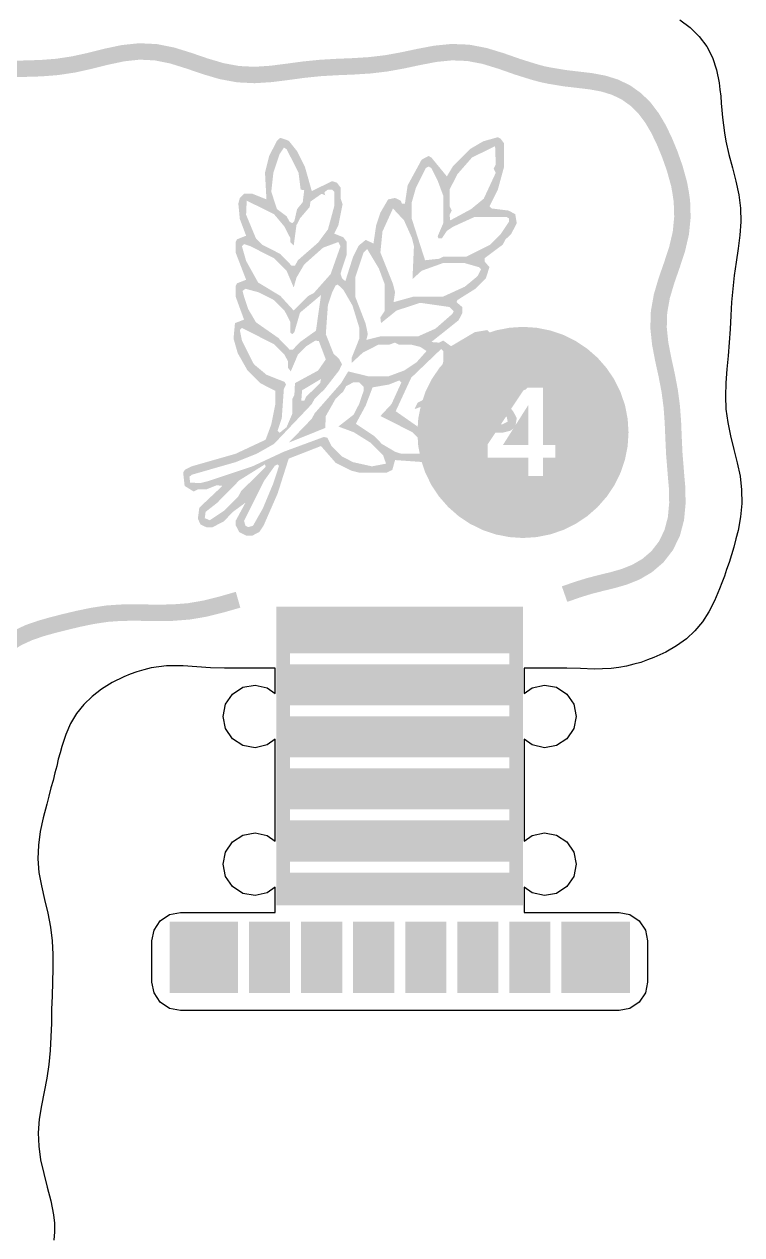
# Model space of a CAD drawing. Header units: millimetres. Extents: x 6 to 126, y 130 to 351.
# Drawn here: x 78.15 to 102.61, y 174.71 to 215.99 of the extents above; entities that cross this region are included whole.
import ezdxf

# ---------------------------------------------------------------- set-up
doc = ezdxf.new("R2010")
doc.units = ezdxf.units.MM
doc.layers.add('CUT', color=1, linetype='Continuous')
doc.layers.add('RASTER', color=7, linetype='Continuous')

msp = doc.modelspace()

# ---------------------------------------------------------------- hatches: boundary and pattern name
at = {"layer": 'RASTER'}
msp.add_hatch(color=7, dxfattribs=at).paths.add_polyline_path([(85.364, 196.637), (84.808, 196.477), (84.262, 196.34), (83.725, 196.248), (83.187, 196.207), (82.639, 196.202), (82.08, 196.209), (81.514, 196.208), (81.223, 196.191), (80.935, 196.17), (80.408, 196.089), (79.927, 195.988), (79.483, 195.883), (79.058, 195.775), (78.637, 195.656), (78.209, 195.508), (77.777, 195.308), (77.356, 195.037), (76.971, 194.683), (76.653, 194.243), (76.43, 193.728), (76.324, 193.16), (76.335, 192.566), (76.441, 191.976), (76.523, 191.669), (76.598, 191.387), (76.728, 190.863), (76.804, 190.351), (76.829, 189.836), (76.816, 189.312), (76.788, 188.775), (76.766, 188.23), (76.76, 187.685), (76.765, 187.145), (76.762, 186.616), (76.729, 186.097), (76.653, 185.581), (76.532, 185.06), (76.382, 184.525), (76.236, 183.973), (76.133, 183.405), (76.108, 182.825), (76.174, 182.246), (76.313, 181.68), (76.49, 181.132), (76.661, 180.602), (76.792, 180.086), (76.864, 179.578), (76.879, 179.067), (76.849, 178.545), (76.8, 178.01), (76.754, 177.469), (76.727, 177.181), (76.706, 176.899), (76.64, 176.378), (76.54, 175.905), (76.394, 175.484), (76.198, 175.117), (75.957, 174.808), (75.678, 174.554), (75.373, 174.351), (75.048, 174.186), (74.707, 174.042), (74.348, 173.896), (73.968, 173.731), (73.562, 173.535), (73.121, 173.313), (72.629, 173.084), (72.367, 172.985), (72.104, 172.893), (71.589, 172.767), (71.085, 172.705), (70.577, 172.707), (70.057, 172.757), (69.522, 172.829), (68.978, 172.899), (68.429, 172.947), (67.884, 172.976), (67.348, 172.998), (66.821, 173.034), (66.298, 173.1), (65.772, 173.196), (65.234, 173.311), (64.681, 173.416), (64.113, 173.476), (63.535, 173.46), (62.974, 173.363), (62.678, 173.292), (62.401, 173.211), (61.874, 173.085), (61.379, 173.021), (60.919, 173.039), (60.5, 173.145), (60.126, 173.332), (59.803, 173.587), (59.532, 173.897), (59.313, 174.246), (59.137, 174.626), (58.995, 175.029), (58.879, 175.455), (58.785, 175.904), (58.72, 176.378), (58.698, 176.887), (58.713, 177.146), (58.735, 177.412), (58.818, 177.962), (58.916, 178.523), (58.998, 179.101), (59.026, 179.693), (58.974, 180.292), (58.84, 180.883), (58.653, 181.459), (58.46, 182.014), (58.305, 182.551), (58.22, 183.074), (58.216, 183.594), (58.283, 184.125), (58.395, 184.674), (58.517, 185.238), (58.617, 185.813), (58.679, 186.39), (58.711, 186.96), (58.733, 187.519), (58.767, 188.071), (58.824, 188.622), (58.897, 189.181), (58.962, 189.753), (58.987, 190.34), (58.941, 190.935), (58.818, 191.527), (58.64, 192.104), (58.448, 192.662), (58.29, 193.201), (58.2, 193.724), (58.193, 194.242), (58.263, 194.769), (58.389, 195.313), (58.532, 195.875), (58.655, 196.451), (58.736, 197.032), (58.774, 197.608), (58.787, 198.175), (58.8, 198.731), (58.829, 199.283), (58.875, 199.839), (58.922, 200.407), (58.94, 200.988), (58.901, 201.579), (58.791, 202.168), (58.625, 202.747), (58.44, 203.308), (58.282, 203.849), (58.189, 204.373), (58.178, 204.89), (58.25, 205.413), (58.385, 205.954), (58.545, 206.514), (58.69, 207.09), (58.789, 207.673), (58.834, 208.256), (58.84, 208.829), (58.832, 209.391), (58.833, 209.941), (58.849, 210.207), (58.868, 210.463), (58.943, 210.96), (59.04, 211.418), (59.143, 211.851), (59.247, 212.264), (59.36, 212.663), (59.493, 213.049), (59.664, 213.421), (59.887, 213.769), (60.171, 214.077), (60.515, 214.328), (60.916, 214.501), (61.366, 214.585), (61.858, 214.575), (62.39, 214.478), (62.668, 214.403), (62.957, 214.326), (63.532, 214.185), (64.12, 214.101), (64.705, 214.078), (65.278, 214.096), (65.839, 214.125), (66.392, 214.144), (66.947, 214.146), (67.51, 214.141), (68.085, 214.154), (68.668, 214.208), (69.25, 214.316), (69.823, 214.465), (70.379, 214.621), (70.917, 214.744), (71.438, 214.8), (71.955, 214.772), (72.482, 214.662), (73.027, 214.494), (73.592, 214.309), (74.173, 214.15), (74.764, 214.053), (75.354, 214.027), (75.934, 214.056), (76.499, 214.108), (77.054, 214.155), (77.606, 214.184), (78.163, 214.197), (78.731, 214.214), (79.308, 214.259), (79.888, 214.347), (80.462, 214.474), (81.021, 214.614), (81.562, 214.729), (82.087, 214.785), (82.604, 214.76), (83.13, 214.654), (83.672, 214.485), (84.235, 214.292), (84.815, 214.121), (85.408, 214.012), (86.003, 213.982), (86.588, 214.019), (87.158, 214.091), (87.715, 214.166), (88.265, 214.222), (88.817, 214.254), (89.378, 214.277), (89.949, 214.313), (90.526, 214.381), (91.099, 214.484), (91.661, 214.604), (92.206, 214.708), (92.734, 214.761), (93.254, 214.74), (93.779, 214.64), (94.32, 214.473), (94.879, 214.277), (95.445, 214.1), (95.735, 214.021), (96.015, 213.962), (96.527, 213.877), (97, 213.822), (97.435, 213.77), (97.834, 213.696), (98.198, 213.582), (98.527, 213.421), (98.822, 213.21), (99.084, 212.951), (99.316, 212.644), (99.523, 212.293), (99.714, 211.899), (99.893, 211.465), (100.061, 210.989), (100.204, 210.472), (100.252, 210.199), (100.291, 209.934), (100.308, 209.42), (100.258, 208.919), (100.139, 208.41), (99.968, 207.885), (99.779, 207.343), (99.614, 206.783), (99.512, 206.21), (99.494, 205.632), (99.553, 205.063), (99.659, 204.509), (99.777, 203.971), (99.878, 203.444), (99.946, 202.922), (99.984, 202.396), (100.006, 201.861), (100.032, 201.317), (100.076, 200.772), (100.099, 200.484), (100.125, 200.2), (100.137, 199.67), (100.091, 199.181), (99.975, 198.74), (99.786, 198.353), (99.533, 198.026), (99.228, 197.764), (98.887, 197.565), (98.524, 197.419), (98.148, 197.31), (97.759, 197.215), (97.354, 197.111), (96.929, 196.981), (96.478, 196.823), (96.664, 196.294), (97.105, 196.449), (97.506, 196.572), (97.895, 196.671), (98.293, 196.768), (98.708, 196.889), (99.135, 197.062), (99.554, 197.309), (99.94, 197.641), (100.263, 198.058), (100.501, 198.545), (100.643, 199.084), (100.697, 199.65), (100.685, 200.226), (100.657, 200.531), (100.635, 200.817), (100.591, 201.353), (100.566, 201.885), (100.544, 202.427), (100.504, 202.978), (100.431, 203.533), (100.326, 204.083), (100.208, 204.622), (100.107, 205.145), (100.054, 205.652), (100.069, 206.151), (100.159, 206.654), (100.312, 207.171), (100.499, 207.706), (100.679, 208.259), (100.811, 208.827), (100.868, 209.402), (100.85, 209.974), (100.805, 210.288), (100.748, 210.604), (100.595, 211.157), (100.417, 211.664), (100.225, 212.128), (100.017, 212.557), (99.782, 212.956), (99.506, 213.319), (99.184, 213.639), (98.814, 213.902), (98.405, 214.103), (97.969, 214.239), (97.52, 214.324), (97.066, 214.378), (96.606, 214.432), (96.115, 214.514), (95.866, 214.565), (95.606, 214.637), (95.056, 214.809), (94.495, 215.006), (93.914, 215.183), (93.319, 215.297), (92.718, 215.321), (92.126, 215.262), (91.55, 215.153), (90.991, 215.034), (90.443, 214.935), (89.899, 214.871), (89.349, 214.837), (88.789, 214.814), (88.221, 214.78), (87.65, 214.723), (87.086, 214.647), (86.535, 214.577), (85.999, 214.542), (85.473, 214.568), (84.946, 214.666), (84.405, 214.826), (83.847, 215.018), (83.269, 215.197), (82.673, 215.316), (82.07, 215.345), (81.474, 215.283), (80.895, 215.16), (80.333, 215.019), (79.785, 214.898), (79.245, 214.816), (78.701, 214.774), (78.148, 214.757), (77.585, 214.744), (77.016, 214.714), (76.45, 214.666), (75.894, 214.615), (75.353, 214.588), (74.822, 214.611), (74.293, 214.698), (73.753, 214.845), (73.197, 215.028), (72.621, 215.205), (72.027, 215.327), (71.424, 215.36), (70.824, 215.297), (70.241, 215.164), (69.677, 215.006), (69.128, 214.863), (68.59, 214.763), (68.052, 214.713), (67.506, 214.701), (66.948, 214.706), (66.382, 214.704), (65.815, 214.685), (65.255, 214.656), (64.707, 214.639), (64.171, 214.66), (63.639, 214.736), (63.094, 214.87), (62.813, 214.944), (62.505, 215.027), (61.915, 215.132), (61.321, 215.144), (60.753, 215.038), (60.238, 214.815), (59.799, 214.496), (59.444, 214.112), (59.173, 213.691), (58.973, 213.259), (58.825, 212.831), (58.706, 212.409), (58.598, 211.985), (58.493, 211.541), (58.392, 211.059), (58.312, 210.533), (58.29, 210.244), (58.273, 209.953), (58.272, 209.387), (58.28, 208.828), (58.274, 208.28), (58.233, 207.742), (58.142, 207.205), (58.004, 206.66), (57.843, 206.099), (57.7, 205.519), (57.619, 204.922), (57.631, 204.318), (57.737, 203.721), (57.905, 203.142), (58.089, 202.582), (58.245, 202.039), (58.345, 201.508), (58.38, 200.978), (58.363, 200.439), (58.317, 199.885), (58.27, 199.321), (58.24, 198.752), (58.227, 198.187), (58.214, 197.633), (58.178, 197.089), (58.103, 196.549), (57.986, 196.003), (57.844, 195.445), (57.712, 194.869), (57.633, 194.275), (57.642, 193.672), (57.744, 193.074), (57.914, 192.492), (58.107, 191.93), (58.275, 191.386), (58.386, 190.856), (58.426, 190.331), (58.404, 189.797), (58.341, 189.249), (58.267, 188.687), (58.208, 188.117), (58.173, 187.548), (58.151, 186.986), (58.12, 186.436), (58.062, 185.891), (57.967, 185.345), (57.847, 184.789), (57.73, 184.217), (57.656, 183.627), (57.661, 183.027), (57.758, 182.428), (57.926, 181.844), (58.122, 181.28), (58.3, 180.734), (58.42, 180.205), (58.466, 179.682), (58.44, 179.154), (58.363, 178.611), (58.265, 178.052), (58.179, 177.483), (58.154, 177.185), (58.137, 176.882), (58.162, 176.329), (58.233, 175.809), (58.334, 175.324), (58.46, 174.862), (58.618, 174.415), (58.821, 173.979), (59.083, 173.562), (59.417, 173.18), (59.826, 172.858), (60.306, 172.619), (60.84, 172.485), (61.404, 172.461), (61.976, 172.534), (62.54, 172.669), (62.822, 172.75), (63.083, 172.814), (63.591, 172.903), (64.091, 172.916), (64.599, 172.862), (65.123, 172.762), (65.662, 172.647), (66.213, 172.546), (66.767, 172.477), (67.317, 172.439), (67.858, 172.416), (68.389, 172.388), (68.917, 172.341), (69.449, 172.274), (69.992, 172.2), (70.549, 172.147), (71.118, 172.146), (71.69, 172.216), (72.255, 172.353), (72.559, 172.458), (72.853, 172.57), (73.364, 172.808), (73.81, 173.032), (74.202, 173.221), (74.565, 173.38), (74.921, 173.524), (75.285, 173.678), (75.657, 173.868), (76.024, 174.114), (76.368, 174.428), (76.668, 174.813), (76.907, 175.26), (77.08, 175.755), (77.193, 176.285), (77.263, 176.838), (77.286, 177.135), (77.312, 177.42), (77.358, 177.96), (77.408, 178.503), (77.439, 179.059), (77.423, 179.626), (77.341, 180.195), (77.199, 180.757), (77.023, 181.304), (76.852, 181.834), (76.725, 182.346), (76.669, 182.845), (76.69, 183.342), (76.783, 183.851), (76.923, 184.378), (77.075, 184.921), (77.203, 185.477), (77.286, 186.038), (77.322, 186.597), (77.326, 187.146), (77.321, 187.684), (77.326, 188.216), (77.348, 188.749), (77.376, 189.29), (77.389, 189.843), (77.362, 190.406), (77.278, 190.972), (77.141, 191.525), (77.065, 191.814), (76.989, 192.091), (76.893, 192.623), (76.883, 193.115), (76.966, 193.565), (77.14, 193.966), (77.39, 194.31), (77.699, 194.594), (78.047, 194.817), (78.418, 194.988), (78.805, 195.122), (79.203, 195.234), (79.616, 195.338), (80.049, 195.442), (80.507, 195.538), (81.004, 195.613), (81.26, 195.632), (81.526, 195.648), (82.077, 195.649), (82.638, 195.641), (83.211, 195.647), (83.794, 195.692), (84.378, 195.791), (84.953, 195.936), (85.518, 196.098)])
h = msp.add_hatch(color=7, dxfattribs=at)
h.paths.add_polyline_path([(86.881, 212.121), (87.167, 212.021), (87.453, 211.663), (87.717, 211.141), (87.953, 210.305), (88.647, 210.641), (88.811, 210.591), (88.933, 210.426), (88.933, 210.069), (89.004, 209.854), (88.861, 209.139), (88.718, 208.853), (89.026, 208.731), (89.147, 208.567), (89.147, 208.138), (88.933, 207.494), (88.983, 207.33), (89.097, 207.23), (89.362, 208.066), (89.555, 208.445), (89.791, 208.638), (90.056, 208.517), (90.149, 209.139), (90.292, 209.568), (90.556, 210.019), (90.792, 210.069), (90.985, 209.976), (91.028, 209.876), (91.128, 209.876), (91.221, 210.498), (91.7, 211.377), (91.936, 211.499), (92.029, 211.449), (92.558, 210.805), (92.773, 211.163), (93.345, 211.735), (93.795, 211.999), (94.296, 212.142), (94.389, 212.092), (94.511, 211.928), (94.511, 211.141), (94.296, 210.355), (94.01, 209.783), (94.082, 209.711), (94.654, 209.64), (94.89, 209.518), (94.94, 209.21), (94.747, 208.831), (94.561, 208.66), (94.46, 208.474), (93.846, 208.016), (93.846, 207.902), (94.01, 207.709), (93.888, 207.33), (93.531, 206.972), (92.916, 206.586), (92.887, 206.515), (93.08, 206.35), (93.08, 206.136), (92.959, 205.9), (92.029, 205.156), (92.294, 205.135), (92.437, 205.206), (92.701, 205.013), (93.509, 205.492), (93.938, 205.564), (94.153, 205.349), (94.103, 204.798), (95.512, 204.848), (95.891, 204.655), (95.941, 204.348), (95.819, 204.112), (95.247, 203.54), (94.439, 203.204), (94.818, 202.796), (94.94, 202.56), (94.89, 202.253), (94.725, 202.131), (94.439, 202.06), (93.509, 202.06), (93.438, 201.988), (93.388, 201.681), (93.223, 201.559), (92.294, 201.559), (92.151, 201.631), (92.101, 201.609), (92.151, 201.488), (92.101, 201.18), (91.793, 201.059), (90.792, 201.13), (90.699, 200.794), (90.506, 200.701), (89.576, 200.701), (89.29, 200.773), (88.768, 201.037), (88.268, 201.609), (87.167, 201.18), (86.788, 199.986), (86.309, 198.892), (86.166, 198.677), (85.93, 198.556), (85.715, 198.556), (85.479, 198.677), (85.357, 198.913), (85.357, 199.056), (85.694, 199.678), (85.265, 199.364), (84.95, 199.035), (84.571, 198.842), (84.356, 198.842), (84.163, 198.935), (84.07, 199.128), (84.12, 199.507), (84.907, 200.25), (84.714, 200.272), (84.356, 200.129), (84.07, 200.129), (83.927, 200.057), (83.62, 200.25), (83.57, 200.701), (83.62, 200.794), (83.856, 200.916), (85.357, 201.345), (86.38, 201.824), (86.573, 202.346), (86.716, 203.061), (86.716, 203.49), (86.194, 203.754), (85.765, 204.183), (85.429, 204.777), (85.286, 205.278), (85.336, 205.8), (85.644, 205.921), (85.357, 206.708), (85.357, 207.065), (85.408, 207.158), (85.715, 207.28), (85.357, 208.209), (85.357, 208.567), (85.408, 208.66), (85.715, 208.781), (85.501, 209.353), (85.45, 209.876), (85.501, 210.069), (85.644, 210.212), (85.93, 210.212), (86.409, 210.019), (86.359, 210.927), (86.502, 211.499), (86.766, 212.021)])
h.paths.add_polyline_path([(94.203, 211.835), (93.416, 211.449), (92.916, 210.877), (92.651, 210.355), (92.651, 209.783), (92.723, 209.64), (92.651, 209.497), (92.673, 209.303), (93.388, 209.69), (93.817, 210.047), (94.225, 210.927), (94.153, 211.07), (94.225, 211.213)], flags=0)
h.paths.add_polyline_path([(87.002, 211.785), (86.859, 211.57), (86.645, 210.927), (86.573, 210.283), (86.766, 209.69), (87.095, 209.446), (87.195, 209.261), (87.288, 209.21), (87.36, 209.282), (87.453, 209.69), (87.646, 209.926), (87.696, 210.333), (87.574, 210.355), (87.503, 210.927), (87.095, 211.735)], flags=0)
h.paths.add_polyline_path([(91.936, 211.141), (91.843, 211.091), (91.507, 210.426), (91.364, 209.926), (91.364, 209.353), (91.815, 207.945), (92.294, 207.995), (92.437, 208.066), (93.223, 208.066), (94.031, 208.474), (94.389, 208.831), (94.675, 209.261), (94.675, 209.375), (94.582, 209.425), (93.509, 209.425), (92.773, 209.089), (92.558, 208.946), (92.387, 208.688), (92.272, 208.688), (92.244, 208.76), (92.437, 209.21), (92.437, 210.14), (92.244, 210.662), (92.029, 211.091)], flags=0)
h.paths.add_polyline_path([(88.504, 210.355), (88.382, 210.262), (88.411, 210.162), (88.289, 210.212), (87.91, 209.947), (87.882, 209.761), (87.553, 209.375), (87.431, 209.139), (87.338, 208.445), (87.217, 208.567), (87.217, 208.71), (87.024, 209.089), (86.666, 209.518), (85.736, 209.976), (85.715, 209.497), (86.051, 208.688), (86.266, 208.474), (86.881, 208.159), (87.267, 207.759), (87.381, 207.759), (87.481, 207.945), (88.168, 208.545), (88.504, 208.996), (88.718, 209.783), (88.718, 210.283), (88.647, 210.355)], flags=0)
h.paths.add_polyline_path([(90.721, 209.711), (90.363, 208.924), (90.292, 208.209), (90.721, 207.137), (90.792, 206.851), (90.742, 206.515), (91.436, 206.708), (92.437, 206.708), (93.173, 207.044), (93.602, 207.401), (93.724, 207.637), (93.652, 207.709), (93.152, 207.852), (92.437, 207.852), (91.7, 207.587), (91.386, 207.301), (91.436, 208.424), (91.364, 208.71), (91.1, 209.303)], flags=0)
h.paths.add_polyline_path([(88.861, 208.567), (88.339, 208.374), (87.696, 207.802), (87.431, 207.351), (87.338, 207.015), (87.095, 207.587), (86.666, 208.016), (85.858, 208.424), (85.644, 208.495), (85.572, 208.424), (85.715, 207.923), (86.123, 207.187), (86.881, 206.729), (87.338, 206.229), (87.839, 206.729), (88.025, 206.829), (88.597, 207.473), (88.933, 208.424)], flags=0)
h.paths.add_polyline_path([(89.841, 208.331), (89.72, 208.209), (89.433, 207.351), (89.433, 206.708), (89.791, 205.778), (89.863, 205.421), (89.812, 205.227), (90.292, 205.349), (91.579, 205.349), (92.172, 205.614), (92.744, 206.114), (92.794, 206.207), (92.651, 206.35), (91.65, 206.493), (90.842, 206.229), (90.313, 205.8), (90.292, 205.993), (90.435, 206.207), (90.435, 207.137), (90.242, 207.659)], flags=0)
h.paths.add_polyline_path([(88.84, 207.115), (88.768, 207.087), (88.647, 206.851), (88.504, 206.422), (88.432, 205.421), (88.697, 204.756), (88.883, 204.584), (88.983, 204.398), (88.883, 204.183), (88.382, 203.54), (88.053, 203.225), (87.953, 203.039), (86.666, 201.681), (86.073, 201.345), (85.357, 201.059), (83.856, 200.629), (83.784, 200.558), (83.806, 200.365), (84.142, 200.343), (84.428, 200.415), (85.93, 200.916), (87.002, 201.416), (88.361, 201.917), (88.482, 201.895), (88.625, 201.609), (88.983, 201.252), (89.362, 201.059), (90.006, 200.916), (90.485, 201.008), (90.385, 201.295), (89.955, 201.724), (89.383, 202.081), (88.861, 202.274), (89.383, 202.682), (89.576, 203.061), (89.72, 203.49), (89.72, 203.633), (89.576, 203.776), (89.362, 203.776), (89.126, 203.654), (89.026, 203.468), (88.768, 203.225), (88.432, 202.632), (88.411, 202.224), (87.167, 201.724), (87.953, 202.539), (88.053, 202.725), (88.954, 203.754), (89.197, 204.155), (89.863, 203.99), (90.578, 203.99), (91.1, 204.183), (91.529, 204.469), (91.865, 204.848), (91.65, 204.991), (91.364, 205.063), (90.935, 205.063), (90.792, 205.135), (90.578, 205.063), (90.22, 205.063), (89.698, 204.798), (89.312, 204.441), (89.312, 204.612), (89.576, 205.278), (89.576, 205.635), (89.341, 206.4), (89.026, 206.944)], flags=0)
h.paths.add_polyline_path([(85.694, 206.972), (85.593, 206.901), (85.644, 206.708), (85.787, 206.279), (86.051, 205.828), (86.809, 205.299), (87.195, 204.899), (87.31, 204.899), (87.553, 205.156), (88.096, 205.542), (88.268, 206.758), (87.553, 206.157), (87.36, 205.492), (87.288, 205.421), (87.217, 205.492), (87.217, 205.85), (87.024, 206.229), (86.666, 206.586), (86.144, 206.851)], flags=0)
h.paths.add_polyline_path([(85.572, 205.635), (85.501, 205.564), (85.572, 205.206), (85.98, 204.398), (86.409, 204.04), (87.024, 203.797), (87.074, 203.704), (87.002, 203.561), (86.931, 202.56), (86.788, 202.131), (86.859, 202.06), (87.095, 202.253), (87.288, 202.703), (87.288, 203.204), (87.36, 203.347), (87.381, 203.754), (88.168, 204.183), (88.432, 204.562), (88.196, 205.185), (88.075, 205.206), (87.767, 205.013), (87.481, 204.727), (87.238, 204.155), (87.145, 204.276), (87.145, 204.491), (87.024, 204.727), (86.666, 205.084)], flags=0)
h.paths.add_polyline_path([(93.846, 205.328), (93.13, 205.013), (92.701, 204.584), (92.151, 203.204), (92.816, 202.725), (92.987, 202.539), (93.223, 202.417), (93.438, 202.346), (94.439, 202.346), (94.632, 202.439), (94.604, 202.582), (94.46, 202.796), (94.031, 203.154), (93.366, 203.418), (93.009, 203.418), (92.866, 203.347), (92.794, 203.418), (93.102, 203.611), (93.531, 204.112), (93.795, 204.705), (93.867, 204.991)], flags=0)
h.paths.add_polyline_path([(92.365, 204.92), (91.343, 203.94), (90.814, 202.796), (91.529, 202.296), (91.843, 201.967), (92.079, 201.845), (92.937, 201.774), (93.13, 201.867), (93.03, 202.081), (92.816, 202.367), (92.458, 202.653), (91.793, 202.989), (91.457, 202.868), (91.557, 203.082), (91.743, 203.182), (92.029, 203.468), (92.294, 203.99), (92.437, 204.491), (92.437, 204.848)], flags=0)
h.paths.add_polyline_path([(94.654, 204.634), (94.296, 204.562), (93.917, 204.369), (93.459, 203.654), (93.938, 203.49), (94.296, 203.49), (95.104, 203.826), (95.605, 204.326), (95.655, 204.419), (95.605, 204.512), (95.154, 204.634)], flags=0)
h.paths.add_polyline_path([(88.268, 203.897), (87.624, 203.511), (87.596, 203.154), (87.696, 203.154), (87.767, 203.297), (88.239, 203.754)], flags=0)
h.paths.add_polyline_path([(90.935, 203.847), (90.578, 203.704), (90.027, 203.611), (89.791, 202.989), (89.455, 202.367), (90.098, 201.938), (90.342, 201.681), (90.792, 201.416), (91.007, 201.345), (91.793, 201.345), (91.865, 201.488), (91.743, 201.724), (91.386, 202.081), (90.292, 202.632), (90.671, 203.039), (91.007, 203.776)], flags=0)
h.paths.add_polyline_path([(86.359, 200.987), (85.479, 200.436), (84.735, 199.678), (84.335, 199.364), (84.306, 199.149), (84.478, 199.078), (84.95, 199.392), (85.45, 199.893), (85.551, 200.079), (86.38, 200.894)], flags=0)
h.paths.add_polyline_path([(86.788, 200.987), (86.695, 200.937), (86.337, 200.436), (85.644, 199.056), (85.694, 198.892), (85.787, 198.842), (85.951, 198.892), (86.287, 199.485), (86.645, 200.343), (86.838, 200.937)], flags=0)
h = msp.add_hatch(color=7, dxfattribs=at)
h.paths.add_polyline_path([(98.751, 202.073), (98.721, 201.603), (98.629, 201.141), (98.477, 200.696), (98.269, 200.273), (98.007, 199.882), (97.697, 199.528), (97.343, 199.217), (96.951, 198.956), (96.529, 198.747), (96.083, 198.596), (95.622, 198.504), (95.152, 198.473), (94.682, 198.504), (94.22, 198.596), (93.774, 198.747), (93.352, 198.956), (92.96, 199.217), (92.606, 199.528), (92.296, 199.882), (92.034, 200.273), (91.826, 200.696), (91.675, 201.141), (91.583, 201.603), (91.552, 202.073), (91.583, 202.543), (91.675, 203.005), (91.826, 203.451), (92.034, 203.873), (92.296, 204.264), (92.606, 204.618), (92.96, 204.929), (93.352, 205.19), (93.774, 205.399), (94.22, 205.55), (94.682, 205.642), (95.152, 205.673), (95.622, 205.642), (96.083, 205.55), (96.529, 205.399), (96.951, 205.19), (97.343, 204.929), (97.697, 204.618), (98.007, 204.264), (98.269, 203.873), (98.477, 203.451), (98.629, 203.005), (98.721, 202.543)])
h.paths.add_polyline_path([(95.334, 201.211), (95.334, 200.586), (95.836, 200.586), (95.836, 201.211), (96.256, 201.211), (96.256, 201.648), (95.836, 201.648), (95.836, 203.594), (95.224, 203.594), (93.945, 201.661), (93.945, 201.211), (95.334, 201.211)], flags=0)
h.paths.add_polyline_path([(95.334, 202.995), (95.334, 201.648), (94.472, 201.648), (95.326, 202.995), (95.334, 202.995)], flags=0)
h = msp.add_hatch(color=7, dxfattribs=at)
h.paths.add_polyline_path([(95.154, 196.126), (86.748, 196.126), (86.748, 185.946), (95.154, 185.946)])
h.paths.add_polyline_path([(94.687, 194.538), (94.687, 194.165), (87.215, 194.165), (87.215, 194.538), (94.687, 194.538)], flags=0)
h.paths.add_polyline_path([(94.687, 192.764), (94.687, 192.39), (87.215, 192.39), (87.215, 192.764), (94.687, 192.764)], flags=0)
h.paths.add_polyline_path([(94.687, 190.989), (94.687, 190.616), (87.215, 190.616), (87.215, 190.989), (94.687, 190.989)], flags=0)
h.paths.add_polyline_path([(94.687, 189.215), (94.687, 188.841), (87.215, 188.841), (87.215, 189.215), (94.687, 189.215)], flags=0)
h.paths.add_polyline_path([(94.687, 187.44), (94.687, 187.066), (87.215, 187.066), (87.215, 187.44), (94.687, 187.44)], flags=0)
h = msp.add_hatch(color=7, dxfattribs=at)
h.paths.add_polyline_path([(98.797, 185.385), (83.106, 185.385), (83.106, 182.957), (98.797, 182.957)])
h.paths.add_polyline_path([(96.462, 185.385), (96.462, 182.957), (96.088, 182.957), (96.088, 185.385), (96.462, 185.385)], flags=0)
h.paths.add_polyline_path([(94.687, 185.385), (94.687, 182.957), (94.314, 182.957), (94.314, 185.385), (94.687, 185.385)], flags=0)
h.paths.add_polyline_path([(92.913, 185.385), (92.913, 182.957), (92.539, 182.957), (92.539, 185.385), (92.913, 185.385)], flags=0)
h.paths.add_polyline_path([(91.138, 185.385), (91.138, 182.957), (90.765, 182.957), (90.765, 185.385), (91.138, 185.385)], flags=0)
h.paths.add_polyline_path([(89.364, 185.385), (89.364, 182.957), (88.99, 182.957), (88.99, 185.385), (89.364, 185.385)], flags=0)
h.paths.add_polyline_path([(87.589, 185.385), (87.589, 182.957), (87.215, 182.957), (87.215, 185.385), (87.589, 185.385)], flags=0)
h.paths.add_polyline_path([(85.814, 185.385), (85.814, 182.957), (85.441, 182.957), (85.441, 185.385), (85.814, 185.385)], flags=0)

# ---------------------------------------------------------------- linework, layer by layer
at = {"layer": 'CUT'}
msp.add_lwpolyline([(100.504, 216.14), (100.854, 215.879), (101.16, 215.578), (101.416, 215.236), (101.615, 214.855), (101.755, 214.441), (101.844, 213.998), (101.866, 213.768), (101.893, 213.54), (101.907, 213.299), (101.93, 213.061), (101.949, 212.808), (101.983, 212.556), (102.018, 212.285), (102.07, 212.01), (102.171, 211.556), (102.293, 211.1), (102.414, 210.641), (102.511, 210.181), (102.567, 209.72), (102.578, 209.259), (102.547, 208.799), (102.489, 208.34), (102.419, 207.882), (102.353, 207.426), (102.301, 206.97), (102.264, 206.513), (102.237, 206.057), (102.212, 205.599), (102.181, 205.141), (102.142, 204.683), (102.1, 204.226), (102.066, 203.77), (102.053, 203.315), (102.073, 202.861), (102.132, 202.407), (102.226, 201.952), (102.342, 201.495), (102.458, 201.037), (102.553, 200.577), (102.607, 200.116), (102.611, 199.654), (102.565, 199.193), (102.483, 198.731), (102.412, 198.445), (102.34, 198.16), (102.256, 197.898), (102.178, 197.64), (102.093, 197.402), (102.017, 197.166), (101.932, 196.949), (101.856, 196.734), (101.684, 196.329), (101.491, 195.959), (101.272, 195.618), (101.016, 195.31), (100.722, 195.036), (100.39, 194.795), (100.023, 194.582), (99.618, 194.393), (99.397, 194.313), (99.175, 194.231), (98.931, 194.165), (98.686, 194.1), (98.421, 194.057), (98.154, 194.019), (97.868, 194.007), (97.583, 194.003), (97.115, 194.025), (96.649, 194.031), (96.182, 194.031), (95.715, 194.031), (95.194, 194.031), (95.194, 193.173), (95.469, 193.367), (95.881, 193.458), (96.296, 193.383), (96.65, 193.153), (96.887, 192.804), (96.97, 192.39), (96.887, 191.977), (96.65, 191.628), (96.296, 191.398), (95.881, 191.322), (95.469, 191.414), (95.194, 191.608), (95.194, 188.129), (95.469, 188.323), (95.881, 188.415), (96.296, 188.339), (96.65, 188.109), (96.887, 187.76), (96.97, 187.347), (96.887, 186.933), (96.65, 186.584), (96.296, 186.354), (95.881, 186.279), (95.469, 186.37), (95.194, 186.564), (95.194, 185.705), (98.427, 185.705), (98.797, 185.632), (99.113, 185.421), (99.324, 185.105), (99.397, 184.735), (99.397, 183.327), (99.324, 182.957), (99.113, 182.641), (98.797, 182.43), (98.427, 182.356), (83.476, 182.356), (83.106, 182.43), (82.79, 182.641), (82.579, 182.957), (82.505, 183.327), (82.505, 184.735), (82.579, 185.105), (82.79, 185.421), (83.106, 185.632), (83.476, 185.705), (86.708, 185.705), (86.708, 186.564), (86.434, 186.37), (86.022, 186.279), (85.607, 186.354), (85.253, 186.584), (85.016, 186.933), (84.933, 187.347), (85.016, 187.76), (85.253, 188.109), (85.607, 188.339), (86.022, 188.415), (86.434, 188.323), (86.708, 188.129), (86.708, 191.608), (86.434, 191.414), (86.022, 191.322), (85.607, 191.398), (85.253, 191.628), (85.016, 191.977), (84.933, 192.39), (85.016, 192.804), (85.253, 193.153), (85.607, 193.383), (86.022, 193.458), (86.434, 193.367), (86.708, 193.173), (86.708, 194.031), (86.375, 194.031), (85.908, 194.031), (85.441, 194.031), (84.973, 194.031), (84.505, 194.051), (84.037, 194.084), (83.57, 194.115), (83.287, 194.117), (83.004, 194.112), (82.739, 194.08), (82.475, 194.04), (82.23, 193.978), (81.988, 193.912), (81.766, 193.827), (81.546, 193.743), (81.146, 193.544), (80.787, 193.32), (80.466, 193.071), (80.182, 192.795), (79.936, 192.488), (79.732, 192.147), (79.566, 191.773), (79.43, 191.364), (79.376, 191.148), (79.313, 190.931), (79.259, 190.696), (79.194, 190.46), (79.134, 190.206), (79.062, 189.95), (78.994, 189.673), (78.917, 189.392), (78.801, 188.925), (78.699, 188.46), (78.634, 187.997), (78.618, 187.534), (78.654, 187.071), (78.735, 186.607), (78.841, 186.141), (78.951, 185.674), (79.042, 185.205), (79.104, 184.735), (79.132, 184.266), (79.132, 183.797), (79.118, 183.329), (79.1, 182.862), (79.086, 182.395), (79.076, 181.928), (79.063, 181.461), (79.036, 180.992), (78.988, 180.523), (78.917, 180.055), (78.828, 179.587), (78.738, 179.121), (78.666, 178.656), (78.631, 178.193), (78.646, 177.73), (78.71, 177.267), (78.815, 176.802), (78.939, 176.336), (79.058, 175.867), (79.151, 175.395), (79.178, 175.103), (79.188, 174.807), (79.162, 174.529)], dxfattribs=at)

doc.saveas('drawing.dxf')
